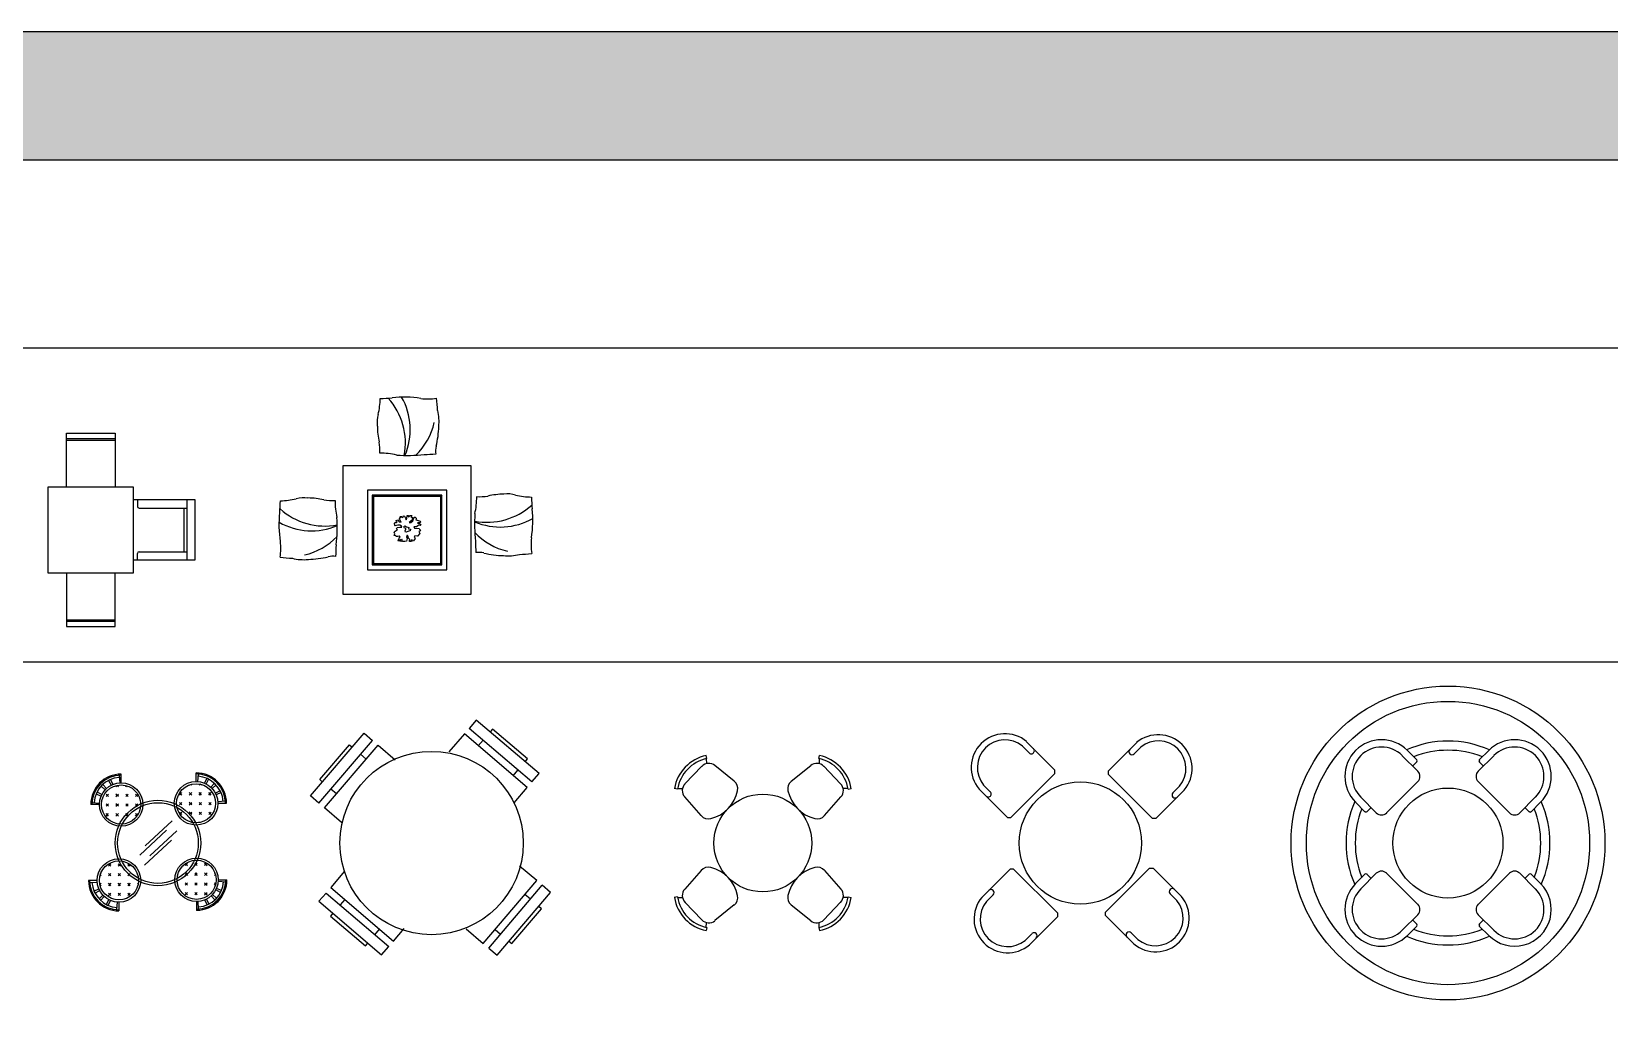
# Model space of a CAD drawing. Header units: inches. Extents: x 38074 to 101214, y 18833 to 57379.
# Drawn here: x 47364 to 60274, y 49380 to 57379 of the extents above; entities that cross this region are included whole.
import ezdxf

# ---------------------------------------------------------------- set-up
doc = ezdxf.new("R2010")
doc.units = ezdxf.units.IN
doc.layers.add('www.cad-blocks.net', color=7, linetype='Continuous')

# ---------------------------------------------------------------- blocks, each defined once
blk = doc.blocks.new('A$C6A3728A5')
for p, q in [((117, 1033), (147, 1000)), ((164, 1067), (185, 1027)), ((180, 1074), (198, 1033)), ((250, 1109), (255, 1047)), ((267, 1048), (267, 1119)), ((844, 1027), (836, 1034)), ((880, 1058), (880, 1129)), ((897, 1120), (893, 1058)), ((904, 1027), (914, 1037)), ((924, 1027), (914, 1037)), ((967, 1085), (950, 1044)), ((983, 1077), (963, 1038)), ((1031, 1044), (1001, 1011)), ((63, 957), (104, 939)), ((70, 973), (110, 952)), ((104, 1021), (137, 990)), ((144, 936), (164, 956)), ((164, 936), (144, 956)), ((224, 1016), (234, 1026)), ((224, 936), (244, 956)), ((244, 936), (224, 956)), ((244, 1016), (234, 1026)), ((304, 1016), (311, 1024)), ((304, 936), (324, 956)), ((324, 936), (304, 956)), ((324, 1016), (319, 1021)), ((404, 936), (384, 956)), ((384, 936), (403, 955)), ((744, 947), (764, 967)), ((764, 947), (745, 966)), ((824, 1027), (829, 1032)), ((844, 947), (824, 967)), ((824, 947), (844, 967)), ((924, 947), (904, 967)), ((904, 947), (924, 967)), ((1004, 947), (984, 967)), ((984, 947), (1004, 967)), ((1044, 1031), (1011, 1001)), ((1077, 983), (1038, 963)), ((1085, 967), (1044, 950)), ((89, 870), (18, 870)), ((28, 887), (90, 882)), ((144, 856), (164, 876)), ((164, 856), (144, 876)), ((144, 776), (164, 796)), ((164, 776), (144, 796)), ((224, 856), (244, 876)), ((244, 856), (224, 876)), ((224, 776), (244, 796)), ((244, 776), (224, 796)), ((304, 856), (324, 876)), ((324, 856), (304, 876)), ((304, 776), (324, 796)), ((324, 776), (304, 796)), ((384, 856), (404, 876)), ((404, 856), (384, 876)), ((384, 776), (404, 796)), ((400, 780), (384, 796)), ((764, 867), (744, 887)), ((744, 867), (764, 887)), ((764, 787), (744, 807)), ((747, 791), (764, 807)), ((844, 867), (824, 887)), ((824, 867), (844, 887)), ((844, 787), (824, 807)), ((824, 787), (844, 807)), ((924, 867), (904, 887)), ((904, 867), (924, 887)), ((924, 787), (904, 807)), ((904, 787), (924, 807)), ((1004, 867), (984, 887)), ((984, 867), (1004, 887)), ((1004, 787), (984, 807)), ((984, 787), (1004, 807)), ((1120, 897), (1058, 893)), ((1058, 880), (1129, 880)), ((225, 715), (224, 716)), ((239, 712), (244, 716)), ((306, 714), (304, 716)), ((639, 661), (419, 456)), ((684, 736), (464, 531)), ((723, 655), (503, 450)), ((841, 725), (844, 727)), ((908, 723), (904, 727)), ((922, 726), (924, 727)), ((678, 579), (458, 375)), ((790, 370), (810, 390)), ((870, 370), (890, 390)), ((870, 390), (890, 370)), ((950, 390), (970, 370)), ((950, 370), (969, 389)), ((103, 286), (95, 293)), ((103, 306), (97, 300)), ((183, 386), (163, 366)), ((183, 286), (163, 306)), ((183, 306), (163, 286)), ((183, 366), (164, 385)), ((262, 366), (242, 386)), ((262, 386), (242, 366)), ((262, 286), (242, 306)), ((262, 306), (242, 286)), ((342, 366), (322, 386)), ((339, 382), (322, 366)), ((342, 286), (322, 306)), ((342, 306), (322, 286)), ((405, 288), (402, 286)), ((728, 292), (730, 290)), ((790, 290), (810, 310)), ((790, 310), (810, 290)), ((794, 386), (810, 370)), ((870, 290), (890, 310)), ((870, 310), (890, 290)), ((950, 290), (970, 310)), ((950, 310), (970, 290)), ((1030, 310), (1035, 305)), ((1030, 290), (1038, 297)), ((71, 249), (0, 249)), ((10, 232), (72, 236)), ((44, 162), (85, 179)), ((52, 146), (92, 167)), ((103, 226), (93, 216)), ((103, 206), (93, 216)), ((183, 206), (163, 226)), ((183, 226), (163, 206)), ((183, 126), (163, 146)), ((183, 146), (163, 126)), ((262, 206), (242, 226)), ((262, 226), (242, 206)), ((262, 126), (242, 146)), ((262, 146), (242, 126)), ((342, 206), (322, 226)), ((342, 226), (322, 206)), ((342, 126), (322, 146)), ((342, 146), (322, 126)), ((407, 221), (402, 226)), ((404, 207), (402, 206)), ((726, 225), (730, 230)), ((729, 212), (730, 210)), ((790, 210), (810, 230)), ((790, 230), (810, 210)), ((790, 130), (810, 150)), ((790, 150), (810, 130)), ((870, 210), (890, 230)), ((870, 230), (890, 210)), ((870, 130), (890, 150)), ((870, 150), (890, 130)), ((950, 210), (970, 230)), ((950, 230), (970, 210)), ((950, 130), (970, 150)), ((950, 150), (970, 130)), ((1047, 103), (1014, 133)), ((1030, 230), (1040, 220)), ((1030, 210), (1040, 220)), ((1081, 150), (1041, 171)), ((1088, 166), (1047, 184)), ((1123, 236), (1061, 241)), ((1062, 254), (1133, 254)), ((86, 98), (118, 128)), ((98, 86), (128, 118)), ((146, 52), (167, 92)), ((162, 44), (179, 85)), ((232, 10), (236, 72)), ((249, 71), (249, 0)), ((884, 76), (884, 4)), ((901, 14), (896, 76)), ((971, 49), (953, 90)), ((987, 56), (966, 96)), ((1034, 90), (1004, 123))]:
    blk.add_line(p, q)
for centre, radius in [((267, 870), 178), ((880, 880), 178), ((880, 880), 160), ((267, 870), 160), ((568, 555), 350), ((568, 555), 330), ((249, 249), 178), ((249, 249), 160), ((884, 254), 178), ((884, 254), 160)]:
    blk.add_circle(centre, radius)
for centre, radius, start, end in [((267, 870), 249, 90, 180), ((267, 870), 240, 90, 180), ((267, 870), 222, 94.096, 175.904), ((880, 880), 249, 0, 90), ((880, 880), 240, 0, 90), ((880, 880), 222, 4.096, 85.904), ((249, 249), 249, 180, 270), ((249, 249), 240, 180, 270), ((249, 249), 222, 184.096, 265.904), ((884, 254), 249, 270, 0), ((884, 254), 240, 270, 0), ((884, 254), 222, 274.096, 355.904)]:
    blk.add_arc(centre, radius, start, end)
blk = doc.blocks.new('A$C759D2155')
for p, q in [((152, 1141, -343), (152, 1583, -343)), ((152, 1583, -343), (550, 1583, -343)), ((550, 1583, -343), (550, 1141, -343)), ((152, 1539, -343), (550, 1539, -343)), ((152, 1527, -343), (550, 1527, -343)), ((700, 1141), (0, 1141)), ((0, 1141), (0, 441)), ((700, 441), (700, 1141)), ((700, 1039), (1203, 1039)), ((733, 1039), (733, 984)), ((1137, 1039), (1137, 544)), ((1203, 1039), (1203, 544)), ((747, 970), (1137, 970)), ((1112, 970), (1112, 613)), ((1203, 544), (700, 544)), ((733, 544), (733, 598)), ((747, 613), (1137, 613)), ((0, 441), (700, 441)), ((152, 441, -343), (152, 0, -343)), ((550, 0, -343), (550, 441, -343)), ((152, 56, -343), (550, 56, -343)), ((152, 44, -343), (550, 44, -343)), ((152, 0, -343), (550, 0, -343))]:
    blk.add_line(p, q)
for centre, start, end in [((747, 984), 180, 270), ((747, 598), 90, 180)]:
    blk.add_arc(centre, 14.7, start, end)
blk = doc.blocks.new('A$C36D95CCC')
for p, q in [((1573, 1050), (523, 1050)), ((523, 1050), (523, 0)), ((1573, 0), (1573, 1050)), ((1373, 850), (723, 850)), ((723, 850), (723, 200)), ((1333, 810), (763, 810)), ((763, 810), (763, 240)), ((763, 810), (773, 800)), ((1323, 800), (773, 800)), ((773, 800), (773, 250)), ((1333, 810), (1323, 800)), ((1323, 250), (1323, 800)), ((1333, 240), (1333, 810)), ((1373, 200), (1373, 850)), ((945, 582), (950, 587)), ((946, 562), (945, 582)), ((950, 558), (946, 562)), ((949, 516), (957, 522)), ((950, 587), (960, 586)), ((972, 563), (950, 558)), ((957, 522), (969, 527)), ((958, 596), (959, 603)), ((966, 591), (958, 596)), ((959, 603), (971, 609)), ((960, 586), (966, 591)), ((961, 533), (967, 545)), ((969, 527), (961, 533)), ((967, 545), (988, 548)), ((971, 609), (984, 592)), ((987, 563), (972, 563)), ((984, 592), (1000, 589)), ((986, 617), (987, 627)), ((992, 606), (986, 617)), ((987, 627), (995, 624)), ((1002, 557), (987, 563)), ((988, 548), (1004, 547)), ((995, 624), (991, 635)), ((991, 635), (1003, 634)), ((1000, 589), (992, 606)), ((1004, 547), (1002, 557)), ((1003, 634), (1013, 628)), ((1013, 628), (1019, 637)), ((1019, 641), (1026, 637)), ((1019, 637), (1019, 641)), ((1022, 551), (1029, 558)), ((1027, 540), (1022, 551)), ((1026, 637), (1036, 617)), ((1038, 536), (1027, 540)), ((1028, 520), (1036, 529)), ((1035, 516), (1028, 520)), ((1029, 558), (1042, 550)), ((1036, 617), (1041, 608)), ((1036, 529), (1038, 536)), ((1041, 608), (1046, 621)), ((1042, 550), (1054, 548)), ((1046, 621), (1048, 642)), ((1048, 642), (1060, 642)), ((1060, 640), (1054, 638)), ((1054, 638), (1058, 632)), ((1054, 548), (1061, 546)), ((1058, 632), (1065, 634)), ((1061, 546), (1059, 534)), ((1059, 534), (1075, 532)), ((1060, 642), (1060, 640)), ((1072, 518), (1061, 515)), ((1077, 597), (1064, 586)), ((1064, 586), (1077, 587)), ((1065, 634), (1074, 642)), ((1075, 532), (1072, 518)), ((1074, 642), (1085, 642)), ((1090, 606), (1077, 597)), ((1077, 587), (1095, 600)), ((1083, 637), (1079, 634)), ((1079, 634), (1092, 628)), ((1085, 642), (1083, 637)), ((1095, 625), (1088, 616)), ((1088, 616), (1090, 606)), ((1092, 628), (1095, 625)), ((1095, 600), (1105, 629)), ((1103, 550), (1108, 541)), ((1125, 550), (1103, 550)), ((1105, 629), (1113, 630)), ((1108, 541), (1147, 536)), ((1113, 630), (1121, 621)), ((1121, 614), (1120, 607)), ((1120, 607), (1129, 604)), ((1121, 621), (1121, 614)), ((1135, 559), (1125, 550)), ((1129, 604), (1145, 600)), ((1136, 584), (1133, 582)), ((1133, 582), (1144, 577)), ((1140, 565), (1135, 559)), ((1152, 584), (1136, 584)), ((1154, 562), (1140, 565)), ((1144, 577), (1156, 573)), ((1158, 517), (1144, 513)), ((1145, 600), (1155, 596)), ((1147, 536), (1153, 527)), ((1160, 592), (1152, 584)), ((1153, 527), (1158, 517)), ((1159, 566), (1154, 562)), ((1155, 596), (1160, 592)), ((1156, 573), (1159, 566)), ((942, 507), (949, 516)), ((948, 493), (942, 507)), ((943, 480), (948, 493)), ((952, 476), (943, 480)), ((962, 471), (952, 476)), ((972, 472), (962, 471)), ((983, 473), (972, 472)), ((974, 442), (983, 459)), ((981, 433), (974, 442)), ((986, 437), (981, 433)), ((990, 468), (983, 473)), ((983, 459), (990, 468)), ((987, 445), (986, 441)), ((986, 441), (986, 437)), ((994, 448), (987, 445)), ((992, 441), (994, 448)), ((995, 433), (992, 441)), ((1005, 430), (995, 433)), ((1004, 447), (998, 440)), ((998, 440), (1005, 430)), ((1008, 447), (1004, 447)), ((1011, 430), (1008, 447)), ((1029, 430), (1011, 430)), ((1029, 511), (1035, 516)), ((1040, 506), (1029, 511)), ((1042, 434), (1029, 430)), ((1053, 512), (1040, 506)), ((1049, 456), (1042, 434)), ((1046, 479), (1044, 469)), ((1044, 469), (1049, 456)), ((1050, 481), (1046, 479)), ((1056, 472), (1050, 481)), ((1061, 515), (1053, 512)), ((1060, 459), (1056, 472)), ((1070, 448), (1060, 459)), ((1066, 431), (1067, 440)), ((1072, 430), (1066, 431)), ((1067, 440), (1070, 448)), ((1077, 433), (1072, 430)), ((1080, 442), (1077, 433)), ((1100, 436), (1079, 431)), ((1079, 431), (1080, 435)), ((1080, 435), (1089, 443)), ((1089, 443), (1080, 442)), ((1114, 454), (1100, 436)), ((1112, 478), (1106, 466)), ((1106, 466), (1114, 454)), ((1130, 475), (1112, 478)), ((1133, 474), (1130, 475)), ((1151, 497), (1133, 474)), ((1144, 513), (1147, 507)), ((1147, 507), (1151, 497)), ((723, 200), (1373, 200)), ((763, 240), (773, 250)), ((763, 240), (1333, 240)), ((773, 250), (1323, 250)), ((1333, 240), (1323, 250)), ((523, 0), (1573, 0))]:
    blk.add_line(p, q)
for centre, radius, start, end in [((204, 1614), 624, 346.6971, 358.7711), ((807, 2891), 1290, 270.9338, 275.2569), ((485, 1236), 549, 349.3656, 41.9475), ((1024, 744), 868, 80.9543, 96.5581), ((536, 1346), 537, 336.8879, 29.6396), ((1218, 2082), 485, 263.1835, 278.3424), ((107, 1452), 1191, 2.4229, 7.2771), ((1044, 1404), 242, 164.1432, 186.904), ((917, 1409), 392, 354.5496, 13.7425), ((1443, 1385), 639, 180.8684, 192.6679), ((759, 1519), 524, 313.2645, 347.3803), ((563, 1388), 744, 346.1705, 358.72), ((399, 1175), 426, 356.9662, 9.4005), ((1424, 1172), 144, 164.6825, 190.5283), ((833, 603), 550, 76.4064, 90.9389), ((1045, 2484), 1349, 266.5119, 276.0888), ((1065, 5421), 4280, 271.6411, 272.9081), ((-3, 1387), 624, 271.2289, 283.3029), ((207, 546), 242, 83.096, 105.8568), ((227, 148), 639, 77.3321, 89.1316), ((1067, 788), 550, 346.4064, 0.9389), ((1639, 1223), 426, 266.9662, 279.4005), ((1849, 179), 639, 90.8684, 102.6679), ((1869, 578), 242, 74.1432, 96.904), ((2078, 1418), 624, 256.6971, 268.7711), ((3355, 815), 1290, 180.9338, 185.2569), ((867, 567), 868, 173.4419, 189.0457), ((-1279, 784), 1290, 354.7431, 359.0662), ((375, 1106), 549, 228.0525, 280.6344), ((436, 1191), 426, 260.5995, 273.0338), ((1008, 757), 550, 179.0611, 193.5936), ((1701, 1137), 549, 259.3656, 311.9475), ((2949, 577), 1349, 176.5119, 186.0888), ((1208, 598), 868, 350.9543, 6.5581), ((266, 1055), 537, 240.3604, 293.1121), ((-873, 546), 1349, 353.9112, 3.4881), ((1810, 1086), 537, 246.8879, 299.6396), ((-471, 373), 485, 351.6576, 6.8165), ((93, 832), 524, 282.6197, 316.7355), ((-3809, 526), 4280, 357.0919, 358.3589), ((1983, 863), 524, 223.2645, 257.3803), ((5885, 557), 4280, 181.6411, 182.9081), ((2547, 404), 485, 173.1835, 188.3424), ((160, 1484), 1191, 262.7229, 267.5771), ((202, 674), 392, 256.2575, 275.4504), ((223, 1028), 744, 271.28, 283.8295), ((439, 167), 144, 79.4717, 105.3175), ((1637, 198), 144, 74.6825, 100.5283), ((1853, 1059), 744, 256.1705, 268.72), ((1873, 705), 392, 264.5496, 283.7425), ((1916, 1515), 1191, 272.4229, 277.2771)]:
    blk.add_arc(centre, radius, start, end)
blk = doc.blocks.new('A$C2A554407')
for p, q in [((0.42, 1.69), (0.475, 1.635)), ((0.453, 1.727), (0.685, 1.495)), ((1.354, 1.72), (1.122, 1.488)), ((1.387, 1.683), (1.332, 1.628)), ((0.325, 1.107), (0.685, 1.467)), ((0.685, 1.467), (0.685, 1.495)), ((1.122, 1.459), (1.122, 1.488)), ((1.482, 1.099), (1.122, 1.459)), ((0.064, 1.338), (0.296, 1.107)), ((0.101, 1.372), (0.156, 1.317)), ((1.742, 1.331), (1.511, 1.099)), ((1.65, 1.309), (1.705, 1.364)), ((0.296, 1.107), (0.325, 1.107)), ((1.511, 1.099), (1.482, 1.099)), ((0.087, 0.453), (0.319, 0.685)), ((0.347, 0.685), (0.319, 0.685)), ((0.708, 0.325), (0.347, 0.685)), ((1.099, 0.332), (1.459, 0.693)), ((1.459, 0.693), (1.488, 0.693)), ((1.72, 0.461), (1.488, 0.693)), ((0.124, 0.42), (0.179, 0.475)), ((1.683, 0.427), (1.628, 0.482)), ((0.476, 0.064), (0.708, 0.296)), ((0.708, 0.296), (0.708, 0.325)), ((1.099, 0.304), (1.099, 0.332)), ((1.331, 0.072), (1.099, 0.304)), ((0.442, 0.101), (0.497, 0.156)), ((1.364, 0.109), (1.309, 0.164))]:
    blk.add_line(p, q)
blk.add_circle((0.893, 0.898), 0.5)
for centre, radius, start, end in [((0.276, 1.516), 0.276, 49.9791, 220.0209), ((0.276, 1.516), 0.226, 50.5027, 219.4973), ((1.531, 1.508), 0.276, 319.9791, 130.0209), ((1.531, 1.508), 0.226, 320.5027, 129.4973), ((0.492, 1.653), 0.025, 225, 45), ((1.315, 1.645), 0.025, 135, 315), ((0.139, 1.299), 0.025, 225, 45), ((1.668, 1.292), 0.025, 135, 315), ((0.162, 0.492), 0.025, 315, 135), ((1.645, 0.5), 0.025, 45, 225), ((0.299, 0.276), 0.276, 139.9791, 310.0209), ((0.299, 0.276), 0.226, 140.5027, 309.4973), ((1.508, 0.284), 0.276, 229.9791, 40.0209), ((1.508, 0.284), 0.226, 230.5027, 39.4973), ((0.515, 0.139), 0.025, 315, 135), ((1.292, 0.146), 0.025, 45, 225)]:
    blk.add_arc(centre, radius, start, end)
blk = doc.blocks.new('A$C46633ACB')
for p, q in [((0.266, 1.408), (0.261, 1.434)), ((1.182, 1.408), (1.187, 1.434)), ((0.087, 1.202), (0.224, 1.345)), ((0.261, 1.407), (0.263, 1.367)), ((0.49, 1.224), (0.332, 1.352)), ((0.957, 1.224), (1.116, 1.352)), ((1.186, 1.407), (1.185, 1.367)), ((1.36, 1.202), (1.224, 1.345)), ((0.026, 1.158), (0, 1.162)), ((0.027, 1.163), (0.067, 1.163)), ((1.421, 1.163), (1.381, 1.163)), ((1.422, 1.158), (1.448, 1.162)), ((0.219, 0.941), (0.085, 1.094)), ((1.229, 0.941), (1.363, 1.094)), ((0.219, 0.492), (0.085, 0.34)), ((1.229, 0.492), (1.363, 0.34)), ((0.026, 0.276), (0, 0.272)), ((0.027, 0.271), (0.067, 0.271)), ((1.421, 0.271), (1.381, 0.271)), ((1.422, 0.276), (1.448, 0.272)), ((0.087, 0.232), (0.224, 0.089)), ((0.49, 0.21), (0.332, 0.082)), ((0.957, 0.21), (1.116, 0.082)), ((1.36, 0.232), (1.224, 0.089)), ((0.261, 0.027), (0.263, 0.067)), ((0.266, 0.026), (0.261, 0)), ((1.182, 0.026), (1.187, 0)), ((1.186, 0.027), (1.185, 0.067))]:
    blk.add_line(p, q)
blk.add_circle((0.724, 0.717), 0.4)
for centre, radius, start, end in [((0.329, 1.107), 0.333, 101.7944, 170.5551), ((1.119, 1.107), 0.333, 9.4449, 78.2056), ((0.329, 1.107), 0.307, 101.7944, 170.5551), ((0.282, 1.289), 0.0799, 51.1445, 136.1747), ((1.166, 1.289), 0.0799, 43.8253, 128.8555), ((1.119, 1.107), 0.307, 9.4449, 78.2056), ((0.145, 1.147), 0.0799, 136.1747, 221.205), ((0.44, 1.162), 0.0799, 347.7678, 51.1445), ((1.008, 1.162), 0.0799, 128.8555, 192.2322), ((1.303, 1.147), 0.0799, 318.795, 43.8253), ((0.223, 1.209), 0.302, 284.5817, 347.7678), ((1.225, 1.209), 0.302, 192.2322, 255.4183), ((0.279, 0.994), 0.0799, 221.205, 284.5817), ((1.169, 0.994), 0.0799, 255.4183, 318.795), ((0.279, 0.44), 0.0799, 75.4183, 138.795), ((0.223, 0.225), 0.302, 12.2322, 75.4183), ((1.225, 0.225), 0.302, 104.5817, 167.7678), ((1.169, 0.44), 0.0799, 41.205, 104.5817), ((0.329, 0.326), 0.333, 189.4449, 258.2056), ((0.329, 0.326), 0.307, 189.4449, 258.2056), ((0.145, 0.287), 0.0799, 138.795, 223.8253), ((0.44, 0.272), 0.0799, 308.8555, 12.2322), ((1.008, 0.272), 0.0799, 167.7678, 231.1445), ((1.119, 0.326), 0.307, 281.7944, 350.5551), ((1.119, 0.326), 0.333, 281.7944, 350.5551), ((1.303, 0.287), 0.0799, 316.1747, 41.205), ((0.282, 0.144), 0.0799, 223.8253, 308.8555), ((1.166, 0.144), 0.0799, 231.1445, 316.1747)]:
    blk.add_arc(centre, radius, start, end)
blk = doc.blocks.new('A$C76377A57')
for p, q in [((0, 1.303), (0.438, 1.817)), ((0.438, 1.817), (0.507, 1.758)), ((1.258, 1.81), (1.132, 1.663)), ((1.771, 1.372), (1.258, 1.81)), ((1.355, 1.924), (1.297, 1.856)), ((1.81, 1.418), (1.297, 1.856)), ((1.869, 1.486), (1.355, 1.924)), ((1.489, 1.85), (1.469, 1.827)), ((1.774, 1.606), (1.489, 1.85)), ((0.068, 1.245), (0.507, 1.758)), ((0.075, 1.437), (0.318, 1.722)), ((0.114, 1.206), (0.553, 1.719)), ((0.318, 1.722), (0.341, 1.703)), ((0.553, 1.719), (0.693, 1.599)), ((1.411, 1.759), (1.372, 1.713)), ((0.409, 1.644), (0.455, 1.605)), ((1.755, 1.583), (1.774, 1.606)), ((0.097, 1.417), (0.075, 1.437)), ((1.657, 1.469), (1.696, 1.515)), ((1.81, 1.418), (1.869, 1.486)), ((0.068, 1.245), (0, 1.303)), ((0.211, 1.32), (0.166, 1.359)), ((1.666, 1.248), (1.771, 1.372)), ((0.253, 1.087), (0.114, 1.206)), ((0.278, 0.687), (0.166, 0.555)), ((1.85, 0.611), (1.71, 0.73)), ((0.166, 0.555), (0.679, 0.116)), ((1.411, 0.097), (1.85, 0.611)), ((1.457, 0.058), (1.896, 0.572)), ((1.964, 0.513), (1.896, 0.572)), ((0.127, 0.509), (0.068, 0.441)), ((0.068, 0.441), (0.581, 0.002)), ((0.127, 0.509), (0.64, 0.071)), ((0.28, 0.457), (0.241, 0.412)), ((1.526, 0), (1.964, 0.513)), ((1.798, 0.458), (1.752, 0.497)), ((1.889, 0.38), (1.867, 0.399)), ((0.182, 0.343), (0.163, 0.32)), ((0.163, 0.32), (0.448, 0.077)), ((1.646, 0.095), (1.889, 0.38)), ((0.526, 0.168), (0.565, 0.214)), ((0.679, 0.116), (0.766, 0.218)), ((1.272, 0.216), (1.411, 0.097)), ((1.509, 0.211), (1.555, 0.173)), ((0.448, 0.077), (0.467, 0.1)), ((0.581, 0.002), (0.64, 0.071)), ((1.457, 0.058), (1.526, 0)), ((1.623, 0.114), (1.646, 0.095))]:
    blk.add_line(p, q)
blk.add_circle((0.99, 0.918), 0.75)
blk = doc.blocks.new('A$C704F3D9B')
for p, q in [((1.037, 1.871), (0.91, 1.998)), ((1.028, 1.965), (0.952, 2.041)), ((0.994, 1.914), (1.028, 1.948)), ((1.659, 1.998), (1.532, 1.871)), ((1.54, 1.965), (1.617, 2.041)), ((1.54, 1.948), (1.574, 1.914)), ((0.782, 1.532), (1.037, 1.786)), ((1.532, 1.786), (1.786, 1.532)), ((0.604, 1.54), (0.528, 1.617)), ((0.57, 1.659), (0.697, 1.532)), ((0.621, 1.54), (0.655, 1.574)), ((1.871, 1.532), (1.998, 1.659)), ((1.914, 1.574), (1.948, 1.54)), ((1.965, 1.54), (2.041, 1.617)), ((0.697, 1.037), (0.57, 0.91)), ((1.037, 0.782), (0.782, 1.037)), ((1.786, 1.037), (1.532, 0.782)), ((1.998, 0.91), (1.871, 1.037)), ((0.604, 1.028), (0.528, 0.952)), ((0.655, 0.994), (0.621, 1.028)), ((1.948, 1.028), (1.914, 0.994)), ((1.965, 1.028), (2.041, 0.952)), ((0.91, 0.57), (1.037, 0.697)), ((1.028, 0.621), (0.994, 0.655)), ((1.532, 0.697), (1.659, 0.57)), ((1.574, 0.655), (1.54, 0.621)), ((1.028, 0.604), (0.952, 0.528)), ((1.54, 0.604), (1.617, 0.528))]:
    blk.add_line(p, q)
for radius in [1.284, 1.159, 0.45]:
    blk.add_circle((1.284, 1.284), radius)
for centre, radius, start, end in [((0.74, 1.829), 0.3, 45, 225), ((0.74, 1.829), 0.24, 45.0001, 224.9999), ((1.284, 1.284), 0.834, 66.0656, 113.9344), ((1.829, 1.829), 0.3, 315, 135), ((1.829, 1.829), 0.24, 315.0001, 134.9999), ((1.284, 1.284), 0.759, 68.2723, 111.7277), ((1.02, 1.956), 0.012, 315, 45), ((1.549, 1.956), 0.012, 135, 225), ((0.994, 1.829), 0.06, 315, 45), ((1.574, 1.829), 0.06, 135, 225), ((1.284, 1.284), 0.834, 156.0656, 203.9344), ((1.284, 1.284), 0.759, 158.2723, 201.7277), ((1.284, 1.284), 0.759, 338.2723, 21.7277), ((1.284, 1.284), 0.834, 336.0656, 23.9344), ((0.613, 1.549), 0.012, 225, 315), ((0.74, 1.574), 0.06, 225, 315), ((1.829, 1.574), 0.06, 225, 315), ((1.956, 1.549), 0.012, 225, 315), ((0.74, 0.994), 0.06, 45, 135), ((1.829, 0.994), 0.06, 45, 135), ((0.74, 0.74), 0.3, 135, 315), ((0.74, 0.74), 0.24, 135.0001, 314.9999), ((0.613, 1.02), 0.012, 45, 135), ((1.829, 0.74), 0.3, 225, 45), ((1.829, 0.74), 0.24, 225.0001, 44.9999), ((1.956, 1.02), 0.012, 45, 135), ((0.994, 0.74), 0.06, 315, 45), ((1.574, 0.74), 0.06, 135, 225), ((1.284, 1.284), 0.834, 246.0656, 293.9344), ((1.284, 1.284), 0.759, 248.2723, 291.7277), ((1.02, 0.613), 0.012, 315, 45), ((1.549, 0.613), 0.012, 135, 225)]:
    blk.add_arc(centre, radius, start, end)
blk = doc.blocks.new('FORMAT')
at = {"true_color": 0x546d8e}
h = blk.add_hatch(color=155, dxfattribs=at)
h.set_gradient(color1=(68, 68, 68), color2=(84, 109, 142), tint=1)
h.paths.add_polyline_path([(41803, 57379), (41803, 56331), (101214, 56331), (101214, 57379)])
at = {"color": 155, "true_color": 0x546d8e}
for p, q in [((41803, 57379), (101214, 57379)), ((41803, 56331), (101214, 56331)), ((41803, 54791), (101214, 54791)), ((41803, 52223), (101214, 52223))]:
    blk.add_line(p, q, dxfattribs=at)
blk.add_lwpolyline([(101214, 19881), (41803, 19881), (41803, 56331), (101214, 56331)], close=True, dxfattribs=at)

msp = doc.modelspace()

# ---------------------------------------------------------------- block references
for name, p in [('A$C36D95CCC', (49389, 52777)), ('A$C759D2155', (47498, 52511)), ('A$C6A3728A5', (47830, 50186))]:
    msp.add_blockref(name, p)
at = {"xscale": 1000, "yscale": 1000, "zscale": 1000}
for name, p in [('A$C704F3D9B', (57669, 49457)), ('A$C76377A57', (49647, 49823)), ('A$C2A554407', (55052, 49843)), ('A$C46633ACB', (52623, 50024))]:
    msp.add_blockref(name, p, dxfattribs=at)
at = {"layer": 'www.cad-blocks.net'}
msp.add_blockref('FORMAT', (0, 0), dxfattribs=at)

doc.saveas('drawing.dxf')
